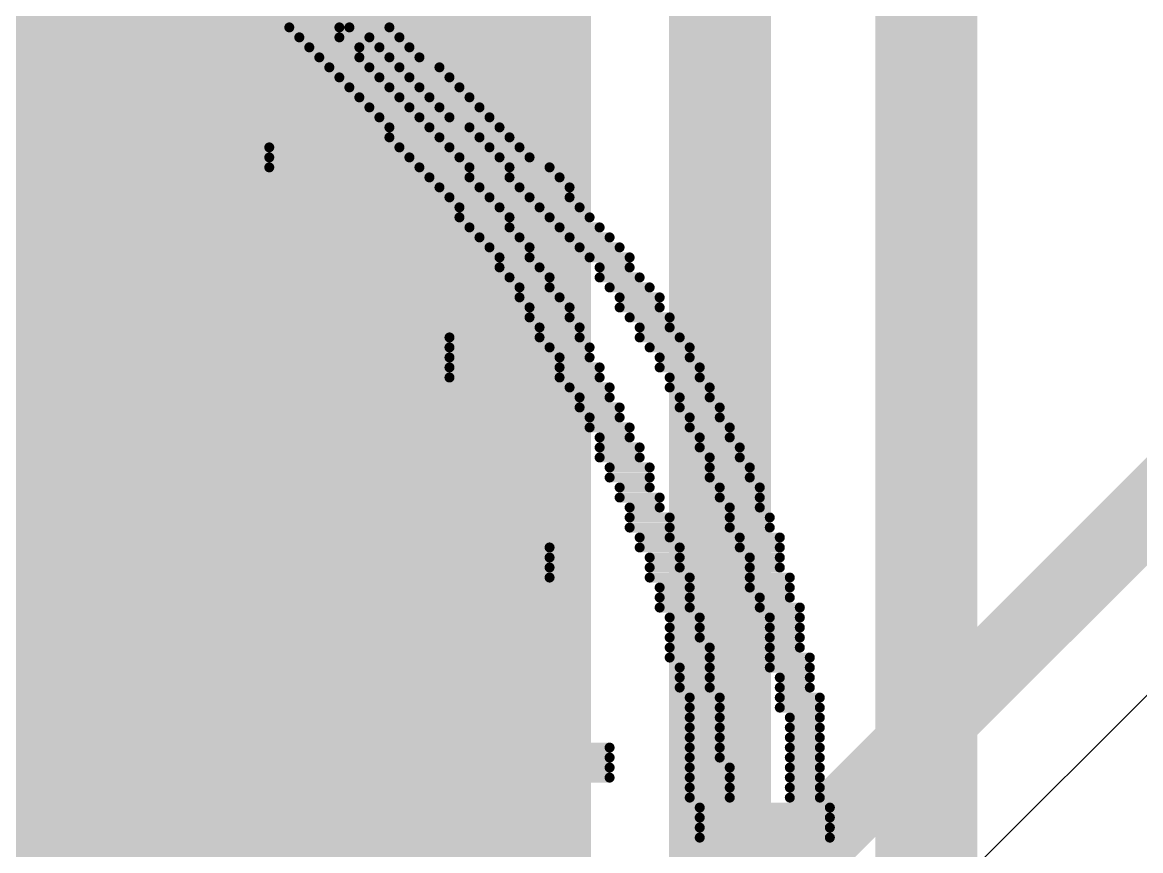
# Model space of a CAD drawing. Header units: inches. Extents: x -8 to 386, y -12 to 64.
# Drawn here: x 12.428 to 14.656, y -0.38 to 1.271 of the extents above; entities that cross this region are included whole.
import ezdxf

# ---------------------------------------------------------------- set-up
doc = ezdxf.new("R2010")
doc.units = ezdxf.units.IN
for name, color, linetype in [('Board_outline', 216, 'Continuous'), ('Bottom Layer', 5, 'Continuous'), ('Bottom Overlay', 54, 'Continuous'), ('Top Layer', 1, 'Continuous'), ('Top Paste', 8, 'Continuous'), ('Top Solder', 216, 'Continuous')]:
    doc.layers.add(name, color=color, linetype=linetype)

msp = doc.modelspace()

# ---------------------------------------------------------------- hatches: boundary and pattern name
at = {"layer": 'Top Layer'}
for points in [[(13.4874, 1.4478), (12.446, 1.4478), (12.446, -0.3556), (13.4874, -0.3556)], [(13.4594, -0.3666), (12.4594, -0.3666), (12.4594, 1.4334), (13.4594, 1.4334)], [(13.2842, -1.1684), (13.2842, 0.9906), (12.573, 0.9906), (12.573, -1.1684)]]:
    msp.add_hatch(color=1, dxfattribs=at).paths.add_polyline_path(points)
at = {"layer": 'Top Paste'}
msp.add_hatch(color=8, dxfattribs=at).paths.add_polyline_path([(13.4594, -0.3666), (12.4594, -0.3666), (12.4594, 1.4334), (13.4594, 1.4334)])
at = {"layer": 'Top Solder'}
msp.add_hatch(color=216, dxfattribs=at).paths.add_polyline_path([(13.561, -0.4682), (12.3578, -0.4682), (12.3578, 1.535), (13.561, 1.535)])

# ---------------------------------------------------------------- linework, layer by layer
at = {"layer": 'Board_outline'}
msp.add_lwpolyline([(37.5368, 13.3604, 0.254, 0.254, 1), (-7.4632, 13.3604, 0.254, 0.254, 1)], format="xyseb", close=True, dxfattribs=at)
at = {"layer": 'Bottom Layer'}
msp.add_line((14.0627, -0.676), (17.0741, 2.3354), dxfattribs=at)
msp.add_lwpolyline([(13.8645, -0.508, 0.1524, 0.1524, 0), (16.891, 2.5185, 0.1524, 0.1524, 0)], format="xyseb", dxfattribs=at)
at = {"layer": 'Bottom Overlay'}
for points in [[(12.9599, 1.2607, 0.0199, 0.0199, 0), (13.0596, 1.2607, 0.0199, 0.0199, 0)], [(13.0796, 1.2607, 0.0199, 0.0199, 0), (13.1593, 1.2607, 0.0199, 0.0199, 0)], [(12.9799, 1.2408, 0.0199, 0.0199, 0), (13.0596, 1.2408, 0.0199, 0.0199, 0)], [(13.1195, 1.2408, 0.0199, 0.0199, 0), (13.1793, 1.2408, 0.0199, 0.0199, 0)], [(12.9998, 1.2209, 0.0199, 0.0199, 0), (13.0995, 1.2209, 0.0199, 0.0199, 0)], [(13.1394, 1.2209, 0.0199, 0.0199, 0), (13.1992, 1.2209, 0.0199, 0.0199, 0)], [(13.0198, 1.2009, 0.0199, 0.0199, 0), (13.0995, 1.2009, 0.0199, 0.0199, 0)], [(13.1593, 1.2009, 0.0199, 0.0199, 0), (13.2192, 1.2009, 0.0199, 0.0199, 0)], [(13.0397, 1.181, 0.0199, 0.0199, 0), (13.1195, 1.181, 0.0199, 0.0199, 0)], [(13.1793, 1.181, 0.0199, 0.0199, 0), (13.259, 1.181, 0.0199, 0.0199, 0)], [(13.0596, 1.161, 0.0199, 0.0199, 0), (13.1394, 1.161, 0.0199, 0.0199, 0)], [(13.1992, 1.161, 0.0199, 0.0199, 0), (13.279, 1.161, 0.0199, 0.0199, 0)], [(13.0796, 1.1411, 0.0199, 0.0199, 0), (13.1593, 1.1411, 0.0199, 0.0199, 0)], [(13.2192, 1.1411, 0.0199, 0.0199, 0), (13.2989, 1.1411, 0.0199, 0.0199, 0)], [(13.0995, 1.1212, 0.0199, 0.0199, 0), (13.1793, 1.1212, 0.0199, 0.0199, 0)], [(13.2391, 1.1212, 0.0199, 0.0199, 0), (13.3189, 1.1212, 0.0199, 0.0199, 0)], [(13.1195, 1.1012, 0.0199, 0.0199, 0), (13.1992, 1.1012, 0.0199, 0.0199, 0)], [(13.259, 1.1012, 0.0199, 0.0199, 0), (13.3388, 1.1012, 0.0199, 0.0199, 0)], [(13.1394, 1.0813, 0.0199, 0.0199, 0), (13.2192, 1.0813, 0.0199, 0.0199, 0)], [(13.1593, 1.0613, 0.0199, 0.0199, 0), (13.2391, 1.0613, 0.0199, 0.0199, 0)], [(13.279, 1.0813, 0.0199, 0.0199, 0), (13.3587, 1.0813, 0.0199, 0.0199, 0)], [(13.3189, 1.0613, 0.0199, 0.0199, 0), (13.3787, 1.0613, 0.0199, 0.0199, 0)], [(13.1593, 1.0414, 0.0199, 0.0199, 0), (13.259, 1.0414, 0.0199, 0.0199, 0)], [(13.3388, 1.0414, 0.0199, 0.0199, 0), (13.3986, 1.0414, 0.0199, 0.0199, 0)], [(12.282, 1.0215, 0.0199, 0.0199, 0), (12.9201, 1.0215, 0.0199, 0.0199, 0)], [(13.1793, 1.0215, 0.0199, 0.0199, 0), (13.279, 1.0215, 0.0199, 0.0199, 0)], [(13.3587, 1.0215, 0.0199, 0.0199, 0), (13.4186, 1.0215, 0.0199, 0.0199, 0)], [(12.282, 1.0015, 0.0199, 0.0199, 0), (12.9201, 1.0015, 0.0199, 0.0199, 0)], [(13.1992, 1.0015, 0.0199, 0.0199, 0), (13.2989, 1.0015, 0.0199, 0.0199, 0)], [(13.3787, 1.0015, 0.0199, 0.0199, 0), (13.4385, 1.0015, 0.0199, 0.0199, 0)], [(12.282, 0.9816, 0.0199, 0.0199, 0), (12.9201, 0.9816, 0.0199, 0.0199, 0)], [(13.2192, 0.9816, 0.0199, 0.0199, 0), (13.3189, 0.9816, 0.0199, 0.0199, 0)], [(13.3986, 0.9816, 0.0199, 0.0199, 0), (13.4784, 0.9816, 0.0199, 0.0199, 0)], [(13.2391, 0.9616, 0.0199, 0.0199, 0), (13.3189, 0.9616, 0.0199, 0.0199, 0)], [(13.3986, 0.9616, 0.0199, 0.0199, 0), (13.4983, 0.9616, 0.0199, 0.0199, 0)], [(13.259, 0.9417, 0.0199, 0.0199, 0), (13.3388, 0.9417, 0.0199, 0.0199, 0)], [(13.4186, 0.9417, 0.0199, 0.0199, 0), (13.5183, 0.9417, 0.0199, 0.0199, 0)], [(13.279, 0.9218, 0.0199, 0.0199, 0), (13.3587, 0.9218, 0.0199, 0.0199, 0)], [(13.4385, 0.9218, 0.0199, 0.0199, 0), (13.5183, 0.9218, 0.0199, 0.0199, 0)], [(13.2989, 0.9018, 0.0199, 0.0199, 0), (13.3787, 0.9018, 0.0199, 0.0199, 0)], [(13.2989, 0.8819, 0.0199, 0.0199, 0), (13.3986, 0.8819, 0.0199, 0.0199, 0)], [(13.4584, 0.9018, 0.0199, 0.0199, 0), (13.5382, 0.9018, 0.0199, 0.0199, 0)], [(13.4784, 0.8819, 0.0199, 0.0199, 0), (13.5581, 0.8819, 0.0199, 0.0199, 0)], [(13.3189, 0.8619, 0.0199, 0.0199, 0), (13.3986, 0.8619, 0.0199, 0.0199, 0)], [(13.4983, 0.8619, 0.0199, 0.0199, 0), (13.5781, 0.8619, 0.0199, 0.0199, 0)], [(13.3388, 0.842, 0.0199, 0.0199, 0), (13.4186, 0.842, 0.0199, 0.0199, 0)], [(13.5183, 0.842, 0.0199, 0.0199, 0), (13.598, 0.842, 0.0199, 0.0199, 0)], [(13.3587, 0.8221, 0.0199, 0.0199, 0), (13.4385, 0.8221, 0.0199, 0.0199, 0)], [(13.5382, 0.8221, 0.0199, 0.0199, 0), (13.618, 0.8221, 0.0199, 0.0199, 0)], [(13.3787, 0.8021, 0.0199, 0.0199, 0), (13.4385, 0.8021, 0.0199, 0.0199, 0)], [(13.5581, 0.8021, 0.0199, 0.0199, 0), (13.6379, 0.8021, 0.0199, 0.0199, 0)], [(13.3787, 0.7822, 0.0199, 0.0199, 0), (13.4584, 0.7822, 0.0199, 0.0199, 0)], [(13.5781, 0.7822, 0.0199, 0.0199, 0), (13.6379, 0.7822, 0.0199, 0.0199, 0)], [(13.3986, 0.7622, 0.0199, 0.0199, 0), (13.4784, 0.7622, 0.0199, 0.0199, 0)], [(13.5781, 0.7622, 0.0199, 0.0199, 0), (13.6578, 0.7622, 0.0199, 0.0199, 0)], [(13.4186, 0.7423, 0.0199, 0.0199, 0), (13.4784, 0.7423, 0.0199, 0.0199, 0)], [(13.598, 0.7423, 0.0199, 0.0199, 0), (13.6778, 0.7423, 0.0199, 0.0199, 0)], [(13.4186, 0.7224, 0.0199, 0.0199, 0), (13.4983, 0.7224, 0.0199, 0.0199, 0)], [(13.618, 0.7224, 0.0199, 0.0199, 0), (13.6977, 0.7224, 0.0199, 0.0199, 0)], [(13.4385, 0.7024, 0.0199, 0.0199, 0), (13.5183, 0.7024, 0.0199, 0.0199, 0)], [(13.4385, 0.6825, 0.0199, 0.0199, 0), (13.5183, 0.6825, 0.0199, 0.0199, 0)], [(13.618, 0.7024, 0.0199, 0.0199, 0), (13.6977, 0.7024, 0.0199, 0.0199, 0)], [(13.6379, 0.6825, 0.0199, 0.0199, 0), (13.7177, 0.6825, 0.0199, 0.0199, 0)], [(13.4584, 0.6625, 0.0199, 0.0199, 0), (13.5382, 0.6625, 0.0199, 0.0199, 0)], [(13.6578, 0.6625, 0.0199, 0.0199, 0), (13.7177, 0.6625, 0.0199, 0.0199, 0)], [(12.0626, 0.6426, 0.0199, 0.0199, 0), (13.279, 0.6426, 0.0199, 0.0199, 0)], [(13.4584, 0.6426, 0.0199, 0.0199, 0), (13.5382, 0.6426, 0.0199, 0.0199, 0)], [(13.6578, 0.6426, 0.0199, 0.0199, 0), (13.7376, 0.6426, 0.0199, 0.0199, 0)], [(11.9829, 0.6227, 0.0199, 0.0199, 0), (13.279, 0.6227, 0.0199, 0.0199, 0)], [(13.4784, 0.6227, 0.0199, 0.0199, 0), (13.5581, 0.6227, 0.0199, 0.0199, 0)], [(13.6778, 0.6227, 0.0199, 0.0199, 0), (13.7575, 0.6227, 0.0199, 0.0199, 0)], [(11.9829, 0.6027, 0.0199, 0.0199, 0), (13.279, 0.6027, 0.0199, 0.0199, 0)], [(13.4983, 0.6027, 0.0199, 0.0199, 0), (13.5581, 0.6027, 0.0199, 0.0199, 0)], [(13.6977, 0.6027, 0.0199, 0.0199, 0), (13.7575, 0.6027, 0.0199, 0.0199, 0)], [(11.9829, 0.5828, 0.0199, 0.0199, 0), (13.279, 0.5828, 0.0199, 0.0199, 0)], [(13.4983, 0.5828, 0.0199, 0.0199, 0), (13.5781, 0.5828, 0.0199, 0.0199, 0)], [(13.6977, 0.5828, 0.0199, 0.0199, 0), (13.7775, 0.5828, 0.0199, 0.0199, 0)], [(11.9829, 0.5628, 0.0199, 0.0199, 0), (13.279, 0.5628, 0.0199, 0.0199, 0)], [(13.4983, 0.5628, 0.0199, 0.0199, 0), (13.5781, 0.5628, 0.0199, 0.0199, 0)], [(13.7177, 0.5628, 0.0199, 0.0199, 0), (13.7775, 0.5628, 0.0199, 0.0199, 0)], [(13.5183, 0.5429, 0.0199, 0.0199, 0), (13.598, 0.5429, 0.0199, 0.0199, 0)], [(13.7177, 0.5429, 0.0199, 0.0199, 0), (13.7974, 0.5429, 0.0199, 0.0199, 0)], [(13.5382, 0.523, 0.0199, 0.0199, 0), (13.598, 0.523, 0.0199, 0.0199, 0)], [(13.5382, 0.503, 0.0199, 0.0199, 0), (13.618, 0.503, 0.0199, 0.0199, 0)], [(13.7376, 0.523, 0.0199, 0.0199, 0), (13.7974, 0.523, 0.0199, 0.0199, 0)], [(13.7376, 0.503, 0.0199, 0.0199, 0), (13.8174, 0.503, 0.0199, 0.0199, 0)], [(13.5581, 0.4831, 0.0199, 0.0199, 0), (13.618, 0.4831, 0.0199, 0.0199, 0)], [(13.7575, 0.4831, 0.0199, 0.0199, 0), (13.8174, 0.4831, 0.0199, 0.0199, 0)], [(13.5581, 0.4631, 0.0199, 0.0199, 0), (13.6379, 0.4631, 0.0199, 0.0199, 0)], [(13.7575, 0.4631, 0.0199, 0.0199, 0), (13.8373, 0.4631, 0.0199, 0.0199, 0)], [(13.5781, 0.4432, 0.0199, 0.0199, 0), (13.6379, 0.4432, 0.0199, 0.0199, 0)], [(13.7775, 0.4432, 0.0199, 0.0199, 0), (13.8373, 0.4432, 0.0199, 0.0199, 0)], [(13.5781, 0.4233, 0.0199, 0.0199, 0), (13.6578, 0.4233, 0.0199, 0.0199, 0)], [(13.7775, 0.4233, 0.0199, 0.0199, 0), (13.8572, 0.4233, 0.0199, 0.0199, 0)], [(13.5781, 0.4033, 0.0199, 0.0199, 0), (13.6578, 0.4033, 0.0199, 0.0199, 0)], [(13.7974, 0.4033, 0.0199, 0.0199, 0), (13.8572, 0.4033, 0.0199, 0.0199, 0)], [(13.598, 0.3834, 0.0199, 0.0199, 0), (13.6778, 0.3834, 0.0199, 0.0199, 0)], [(13.7974, 0.3834, 0.0199, 0.0199, 0), (13.8772, 0.3834, 0.0199, 0.0199, 0)], [(13.598, 0.3634, 0.0199, 0.0199, 0), (13.6778, 0.3634, 0.0199, 0.0199, 0)], [(13.7974, 0.3634, 0.0199, 0.0199, 0), (13.8772, 0.3634, 0.0199, 0.0199, 0)], [(13.618, 0.3435, 0.0199, 0.0199, 0), (13.6778, 0.3435, 0.0199, 0.0199, 0)], [(13.8174, 0.3435, 0.0199, 0.0199, 0), (13.8971, 0.3435, 0.0199, 0.0199, 0)], [(13.618, 0.3235, 0.0199, 0.0199, 0), (13.6977, 0.3235, 0.0199, 0.0199, 0)], [(13.6379, 0.3036, 0.0199, 0.0199, 0), (13.6977, 0.3036, 0.0199, 0.0199, 0)], [(13.8174, 0.3235, 0.0199, 0.0199, 0), (13.8971, 0.3235, 0.0199, 0.0199, 0)], [(13.8373, 0.3036, 0.0199, 0.0199, 0), (13.8971, 0.3036, 0.0199, 0.0199, 0)], [(13.6379, 0.2837, 0.0199, 0.0199, 0), (13.7177, 0.2837, 0.0199, 0.0199, 0)], [(13.8373, 0.2837, 0.0199, 0.0199, 0), (13.9171, 0.2837, 0.0199, 0.0199, 0)], [(13.6379, 0.2637, 0.0199, 0.0199, 0), (13.7177, 0.2637, 0.0199, 0.0199, 0)], [(13.8373, 0.2637, 0.0199, 0.0199, 0), (13.9171, 0.2637, 0.0199, 0.0199, 0)], [(13.6578, 0.2438, 0.0199, 0.0199, 0), (13.7177, 0.2438, 0.0199, 0.0199, 0)], [(13.8572, 0.2438, 0.0199, 0.0199, 0), (13.937, 0.2438, 0.0199, 0.0199, 0)], [(11.7635, 0.2239, 0.0199, 0.0199, 0), (13.4784, 0.2239, 0.0199, 0.0199, 0)], [(13.6578, 0.2239, 0.0199, 0.0199, 0), (13.7376, 0.2239, 0.0199, 0.0199, 0)], [(13.8572, 0.2239, 0.0199, 0.0199, 0), (13.937, 0.2239, 0.0199, 0.0199, 0)], [(11.7835, 0.2039, 0.0199, 0.0199, 0), (13.4784, 0.2039, 0.0199, 0.0199, 0)], [(13.6778, 0.2039, 0.0199, 0.0199, 0), (13.7376, 0.2039, 0.0199, 0.0199, 0)], [(13.8772, 0.2039, 0.0199, 0.0199, 0), (13.937, 0.2039, 0.0199, 0.0199, 0)], [(11.7635, 0.184, 0.0199, 0.0199, 0), (13.4784, 0.184, 0.0199, 0.0199, 0)], [(13.6778, 0.184, 0.0199, 0.0199, 0), (13.7376, 0.184, 0.0199, 0.0199, 0)], [(13.8772, 0.184, 0.0199, 0.0199, 0), (13.937, 0.184, 0.0199, 0.0199, 0)], [(11.7635, 0.164, 0.0199, 0.0199, 0), (13.4784, 0.164, 0.0199, 0.0199, 0)], [(13.6778, 0.164, 0.0199, 0.0199, 0), (13.7575, 0.164, 0.0199, 0.0199, 0)], [(13.8772, 0.164, 0.0199, 0.0199, 0), (13.9569, 0.164, 0.0199, 0.0199, 0)], [(13.6977, 0.1441, 0.0199, 0.0199, 0), (13.7575, 0.1441, 0.0199, 0.0199, 0)], [(13.6977, 0.1241, 0.0199, 0.0199, 0), (13.7575, 0.1241, 0.0199, 0.0199, 0)], [(13.8772, 0.1441, 0.0199, 0.0199, 0), (13.9569, 0.1441, 0.0199, 0.0199, 0)], [(13.8971, 0.1241, 0.0199, 0.0199, 0), (13.9569, 0.1241, 0.0199, 0.0199, 0)], [(13.6977, 0.1042, 0.0199, 0.0199, 0), (13.7575, 0.1042, 0.0199, 0.0199, 0)], [(13.8971, 0.1042, 0.0199, 0.0199, 0), (13.9769, 0.1042, 0.0199, 0.0199, 0)], [(13.7177, 0.0843, 0.0199, 0.0199, 0), (13.7775, 0.0843, 0.0199, 0.0199, 0)], [(13.9171, 0.0843, 0.0199, 0.0199, 0), (13.9769, 0.0843, 0.0199, 0.0199, 0)], [(13.7177, 0.0643, 0.0199, 0.0199, 0), (13.7775, 0.0643, 0.0199, 0.0199, 0)], [(13.9171, 0.0643, 0.0199, 0.0199, 0), (13.9769, 0.0643, 0.0199, 0.0199, 0)], [(13.7177, 0.0444, 0.0199, 0.0199, 0), (13.7775, 0.0444, 0.0199, 0.0199, 0)], [(13.9171, 0.0444, 0.0199, 0.0199, 0), (13.9769, 0.0444, 0.0199, 0.0199, 0)], [(13.7177, 0.0244, 0.0199, 0.0199, 0), (13.7974, 0.0244, 0.0199, 0.0199, 0)], [(13.9171, 0.0244, 0.0199, 0.0199, 0), (13.9769, 0.0244, 0.0199, 0.0199, 0)], [(13.7177, 0.0045, 0.0199, 0.0199, 0), (13.7974, 0.0045, 0.0199, 0.0199, 0)], [(13.9171, 0.0045, 0.0199, 0.0199, 0), (13.9968, 0.0045, 0.0199, 0.0199, 0)], [(13.7376, -0.0154, 0.0199, 0.0199, 0), (13.7974, -0.0154, 0.0199, 0.0199, 0)], [(13.9171, -0.0154, 0.0199, 0.0199, 0), (13.9968, -0.0154, 0.0199, 0.0199, 0)], [(13.7376, -0.0354, 0.0199, 0.0199, 0), (13.7974, -0.0354, 0.0199, 0.0199, 0)], [(13.937, -0.0354, 0.0199, 0.0199, 0), (13.9968, -0.0354, 0.0199, 0.0199, 0)], [(13.7376, -0.0553, 0.0199, 0.0199, 0), (13.7974, -0.0553, 0.0199, 0.0199, 0)], [(13.7575, -0.0753, 0.0199, 0.0199, 0), (13.8174, -0.0753, 0.0199, 0.0199, 0)], [(13.937, -0.0553, 0.0199, 0.0199, 0), (13.9968, -0.0553, 0.0199, 0.0199, 0)], [(13.937, -0.0753, 0.0199, 0.0199, 0), (14.0168, -0.0753, 0.0199, 0.0199, 0)], [(13.7575, -0.0952, 0.0199, 0.0199, 0), (13.8174, -0.0952, 0.0199, 0.0199, 0)], [(13.937, -0.0952, 0.0199, 0.0199, 0), (14.0168, -0.0952, 0.0199, 0.0199, 0)], [(13.7575, -0.1151, 0.0199, 0.0199, 0), (13.8174, -0.1151, 0.0199, 0.0199, 0)], [(13.9569, -0.1151, 0.0199, 0.0199, 0), (14.0168, -0.1151, 0.0199, 0.0199, 0)], [(13.7575, -0.1351, 0.0199, 0.0199, 0), (13.8174, -0.1351, 0.0199, 0.0199, 0)], [(13.9569, -0.1351, 0.0199, 0.0199, 0), (14.0168, -0.1351, 0.0199, 0.0199, 0)], [(13.7575, -0.155, 0.0199, 0.0199, 0), (13.8174, -0.155, 0.0199, 0.0199, 0)], [(13.9569, -0.155, 0.0199, 0.0199, 0), (14.0168, -0.155, 0.0199, 0.0199, 0)], [(11.7236, -0.175, 0.0199, 0.0199, 0), (13.598, -0.175, 0.0199, 0.0199, 0)], [(13.7575, -0.175, 0.0199, 0.0199, 0), (13.8174, -0.175, 0.0199, 0.0199, 0)], [(13.9569, -0.175, 0.0199, 0.0199, 0), (14.0168, -0.175, 0.0199, 0.0199, 0)], [(11.5442, -0.1949, 0.0199, 0.0199, 0), (13.598, -0.1949, 0.0199, 0.0199, 0)], [(13.7575, -0.1949, 0.0199, 0.0199, 0), (13.8174, -0.1949, 0.0199, 0.0199, 0)], [(13.9569, -0.1949, 0.0199, 0.0199, 0), (14.0168, -0.1949, 0.0199, 0.0199, 0)], [(11.5641, -0.2148, 0.0199, 0.0199, 0), (13.598, -0.2148, 0.0199, 0.0199, 0)], [(13.7575, -0.2148, 0.0199, 0.0199, 0), (13.8373, -0.2148, 0.0199, 0.0199, 0)], [(13.9569, -0.2148, 0.0199, 0.0199, 0), (14.0168, -0.2148, 0.0199, 0.0199, 0)], [(11.5442, -0.2348, 0.0199, 0.0199, 0), (13.598, -0.2348, 0.0199, 0.0199, 0)], [(13.7575, -0.2348, 0.0199, 0.0199, 0), (13.8373, -0.2348, 0.0199, 0.0199, 0)], [(13.7575, -0.2547, 0.0199, 0.0199, 0), (13.8373, -0.2547, 0.0199, 0.0199, 0)], [(13.9569, -0.2348, 0.0199, 0.0199, 0), (14.0168, -0.2348, 0.0199, 0.0199, 0)], [(13.9569, -0.2547, 0.0199, 0.0199, 0), (14.0168, -0.2547, 0.0199, 0.0199, 0)], [(13.7575, -0.2747, 0.0199, 0.0199, 0), (13.8373, -0.2747, 0.0199, 0.0199, 0)], [(13.9569, -0.2747, 0.0199, 0.0199, 0), (14.0168, -0.2747, 0.0199, 0.0199, 0)], [(13.7775, -0.2946, 0.0199, 0.0199, 0), (14.0367, -0.2946, 0.0199, 0.0199, 0)], [(13.7775, -0.3145, 0.0199, 0.0199, 0), (14.0367, -0.3145, 0.0199, 0.0199, 0)], [(13.7775, -0.3345, 0.0199, 0.0199, 0), (14.0367, -0.3345, 0.0199, 0.0199, 0)], [(13.7775, -0.3544, 0.0199, 0.0199, 0), (14.0367, -0.3544, 0.0199, 0.0199, 0)]]:
    msp.add_lwpolyline(points, format="xyseb", dxfattribs=at)
for points in [[(12.955, 1.2607, 0.00997, 0.00997, 1), (12.9649, 1.2607, 0.00997, 0.00997, 1)], [(13.0547, 1.2607, 0.00997, 0.00997, 1), (13.0646, 1.2607, 0.00997, 0.00997, 1)], [(13.0746, 1.2607, 0.00997, 0.00997, 1), (13.0846, 1.2607, 0.00997, 0.00997, 1)], [(13.1544, 1.2607, 0.00997, 0.00997, 1), (13.1643, 1.2607, 0.00997, 0.00997, 1)], [(12.9749, 1.2408, 0.00997, 0.00997, 1), (12.9849, 1.2408, 0.00997, 0.00997, 1)], [(13.0547, 1.2408, 0.00997, 0.00997, 1), (13.0646, 1.2408, 0.00997, 0.00997, 1)], [(13.1145, 1.2408, 0.00997, 0.00997, 1), (13.1244, 1.2408, 0.00997, 0.00997, 1)], [(13.1743, 1.2408, 0.00997, 0.00997, 1), (13.1843, 1.2408, 0.00997, 0.00997, 1)], [(12.9948, 1.2209, 0.00997, 0.00997, 1), (13.0048, 1.2209, 0.00997, 0.00997, 1)], [(13.0945, 1.2209, 0.00997, 0.00997, 1), (13.1045, 1.2209, 0.00997, 0.00997, 1)], [(13.1344, 1.2209, 0.00997, 0.00997, 1), (13.1444, 1.2209, 0.00997, 0.00997, 1)], [(13.1942, 1.2209, 0.00997, 0.00997, 1), (13.2042, 1.2209, 0.00997, 0.00997, 1)], [(13.0148, 1.2009, 0.00997, 0.00997, 1), (13.0247, 1.2009, 0.00997, 0.00997, 1)], [(13.0945, 1.2009, 0.00997, 0.00997, 1), (13.1045, 1.2009, 0.00997, 0.00997, 1)], [(13.1544, 1.2009, 0.00997, 0.00997, 1), (13.1643, 1.2009, 0.00997, 0.00997, 1)], [(13.2142, 1.2009, 0.00997, 0.00997, 1), (13.2241, 1.2009, 0.00997, 0.00997, 1)], [(13.0347, 1.181, 0.00997, 0.00997, 1), (13.0447, 1.181, 0.00997, 0.00997, 1)], [(13.1145, 1.181, 0.00997, 0.00997, 1), (13.1244, 1.181, 0.00997, 0.00997, 1)], [(13.1743, 1.181, 0.00997, 0.00997, 1), (13.1843, 1.181, 0.00997, 0.00997, 1)], [(13.2541, 1.181, 0.00997, 0.00997, 1), (13.264, 1.181, 0.00997, 0.00997, 1)], [(13.0547, 1.161, 0.00997, 0.00997, 1), (13.0646, 1.161, 0.00997, 0.00997, 1)], [(13.1344, 1.161, 0.00997, 0.00997, 1), (13.1444, 1.161, 0.00997, 0.00997, 1)], [(13.1942, 1.161, 0.00997, 0.00997, 1), (13.2042, 1.161, 0.00997, 0.00997, 1)], [(13.274, 1.161, 0.00997, 0.00997, 1), (13.284, 1.161, 0.00997, 0.00997, 1)], [(13.0746, 1.1411, 0.00997, 0.00997, 1), (13.0846, 1.1411, 0.00997, 0.00997, 1)], [(13.1544, 1.1411, 0.00997, 0.00997, 1), (13.1643, 1.1411, 0.00997, 0.00997, 1)], [(13.2142, 1.1411, 0.00997, 0.00997, 1), (13.2241, 1.1411, 0.00997, 0.00997, 1)], [(13.2939, 1.1411, 0.00997, 0.00997, 1), (13.3039, 1.1411, 0.00997, 0.00997, 1)], [(13.0945, 1.1212, 0.00997, 0.00997, 1), (13.1045, 1.1212, 0.00997, 0.00997, 1)], [(13.1743, 1.1212, 0.00997, 0.00997, 1), (13.1843, 1.1212, 0.00997, 0.00997, 1)], [(13.2341, 1.1212, 0.00997, 0.00997, 1), (13.2441, 1.1212, 0.00997, 0.00997, 1)], [(13.3139, 1.1212, 0.00997, 0.00997, 1), (13.3238, 1.1212, 0.00997, 0.00997, 1)], [(13.1145, 1.1012, 0.00997, 0.00997, 1), (13.1244, 1.1012, 0.00997, 0.00997, 1)], [(13.1942, 1.1012, 0.00997, 0.00997, 1), (13.2042, 1.1012, 0.00997, 0.00997, 1)], [(13.2541, 1.1012, 0.00997, 0.00997, 1), (13.264, 1.1012, 0.00997, 0.00997, 1)], [(13.3338, 1.1012, 0.00997, 0.00997, 1), (13.3438, 1.1012, 0.00997, 0.00997, 1)], [(13.1344, 1.0813, 0.00997, 0.00997, 1), (13.1444, 1.0813, 0.00997, 0.00997, 1)], [(13.1544, 1.0613, 0.00997, 0.00997, 1), (13.1643, 1.0613, 0.00997, 0.00997, 1)], [(13.2142, 1.0813, 0.00997, 0.00997, 1), (13.2241, 1.0813, 0.00997, 0.00997, 1)], [(13.2341, 1.0613, 0.00997, 0.00997, 1), (13.2441, 1.0613, 0.00997, 0.00997, 1)], [(13.274, 1.0813, 0.00997, 0.00997, 1), (13.284, 1.0813, 0.00997, 0.00997, 1)], [(13.3139, 1.0613, 0.00997, 0.00997, 1), (13.3238, 1.0613, 0.00997, 0.00997, 1)], [(13.3538, 1.0813, 0.00997, 0.00997, 1), (13.3637, 1.0813, 0.00997, 0.00997, 1)], [(13.3737, 1.0613, 0.00997, 0.00997, 1), (13.3837, 1.0613, 0.00997, 0.00997, 1)], [(13.1544, 1.0414, 0.00997, 0.00997, 1), (13.1643, 1.0414, 0.00997, 0.00997, 1)], [(13.2541, 1.0414, 0.00997, 0.00997, 1), (13.264, 1.0414, 0.00997, 0.00997, 1)], [(13.3338, 1.0414, 0.00997, 0.00997, 1), (13.3438, 1.0414, 0.00997, 0.00997, 1)], [(13.3936, 1.0414, 0.00997, 0.00997, 1), (13.4036, 1.0414, 0.00997, 0.00997, 1)], [(12.9151, 1.0215, 0.00997, 0.00997, 1), (12.925, 1.0215, 0.00997, 0.00997, 1)], [(13.1743, 1.0215, 0.00997, 0.00997, 1), (13.1843, 1.0215, 0.00997, 0.00997, 1)], [(13.274, 1.0215, 0.00997, 0.00997, 1), (13.284, 1.0215, 0.00997, 0.00997, 1)], [(13.3538, 1.0215, 0.00997, 0.00997, 1), (13.3637, 1.0215, 0.00997, 0.00997, 1)], [(13.4136, 1.0215, 0.00997, 0.00997, 1), (13.4235, 1.0215, 0.00997, 0.00997, 1)], [(12.9151, 1.0015, 0.00997, 0.00997, 1), (12.925, 1.0015, 0.00997, 0.00997, 1)], [(13.1942, 1.0015, 0.00997, 0.00997, 1), (13.2042, 1.0015, 0.00997, 0.00997, 1)], [(13.2939, 1.0015, 0.00997, 0.00997, 1), (13.3039, 1.0015, 0.00997, 0.00997, 1)], [(13.3737, 1.0015, 0.00997, 0.00997, 1), (13.3837, 1.0015, 0.00997, 0.00997, 1)], [(13.4335, 1.0015, 0.00997, 0.00997, 1), (13.4435, 1.0015, 0.00997, 0.00997, 1)], [(12.9151, 0.9816, 0.00997, 0.00997, 1), (12.925, 0.9816, 0.00997, 0.00997, 1)], [(13.2142, 0.9816, 0.00997, 0.00997, 1), (13.2241, 0.9816, 0.00997, 0.00997, 1)], [(13.3139, 0.9816, 0.00997, 0.00997, 1), (13.3238, 0.9816, 0.00997, 0.00997, 1)], [(13.3936, 0.9816, 0.00997, 0.00997, 1), (13.4036, 0.9816, 0.00997, 0.00997, 1)], [(13.4734, 0.9816, 0.00997, 0.00997, 1), (13.4834, 0.9816, 0.00997, 0.00997, 1)], [(13.2341, 0.9616, 0.00997, 0.00997, 1), (13.2441, 0.9616, 0.00997, 0.00997, 1)], [(13.3139, 0.9616, 0.00997, 0.00997, 1), (13.3238, 0.9616, 0.00997, 0.00997, 1)], [(13.3936, 0.9616, 0.00997, 0.00997, 1), (13.4036, 0.9616, 0.00997, 0.00997, 1)], [(13.4933, 0.9616, 0.00997, 0.00997, 1), (13.5033, 0.9616, 0.00997, 0.00997, 1)], [(13.2541, 0.9417, 0.00997, 0.00997, 1), (13.264, 0.9417, 0.00997, 0.00997, 1)], [(13.3338, 0.9417, 0.00997, 0.00997, 1), (13.3438, 0.9417, 0.00997, 0.00997, 1)], [(13.4136, 0.9417, 0.00997, 0.00997, 1), (13.4235, 0.9417, 0.00997, 0.00997, 1)], [(13.5133, 0.9417, 0.00997, 0.00997, 1), (13.5232, 0.9417, 0.00997, 0.00997, 1)], [(13.274, 0.9218, 0.00997, 0.00997, 1), (13.284, 0.9218, 0.00997, 0.00997, 1)], [(13.3538, 0.9218, 0.00997, 0.00997, 1), (13.3637, 0.9218, 0.00997, 0.00997, 1)], [(13.4335, 0.9218, 0.00997, 0.00997, 1), (13.4435, 0.9218, 0.00997, 0.00997, 1)], [(13.5133, 0.9218, 0.00997, 0.00997, 1), (13.5232, 0.9218, 0.00997, 0.00997, 1)], [(13.2939, 0.9018, 0.00997, 0.00997, 1), (13.3039, 0.9018, 0.00997, 0.00997, 1)], [(13.2939, 0.8819, 0.00997, 0.00997, 1), (13.3039, 0.8819, 0.00997, 0.00997, 1)], [(13.3737, 0.9018, 0.00997, 0.00997, 1), (13.3837, 0.9018, 0.00997, 0.00997, 1)], [(13.3936, 0.8819, 0.00997, 0.00997, 1), (13.4036, 0.8819, 0.00997, 0.00997, 1)], [(13.4535, 0.9018, 0.00997, 0.00997, 1), (13.4634, 0.9018, 0.00997, 0.00997, 1)], [(13.4734, 0.8819, 0.00997, 0.00997, 1), (13.4834, 0.8819, 0.00997, 0.00997, 1)], [(13.5332, 0.9018, 0.00997, 0.00997, 1), (13.5432, 0.9018, 0.00997, 0.00997, 1)], [(13.5532, 0.8819, 0.00997, 0.00997, 1), (13.5631, 0.8819, 0.00997, 0.00997, 1)], [(13.3139, 0.8619, 0.00997, 0.00997, 1), (13.3238, 0.8619, 0.00997, 0.00997, 1)], [(13.3936, 0.8619, 0.00997, 0.00997, 1), (13.4036, 0.8619, 0.00997, 0.00997, 1)], [(13.4933, 0.8619, 0.00997, 0.00997, 1), (13.5033, 0.8619, 0.00997, 0.00997, 1)], [(13.5731, 0.8619, 0.00997, 0.00997, 1), (13.5831, 0.8619, 0.00997, 0.00997, 1)], [(13.3338, 0.842, 0.00997, 0.00997, 1), (13.3438, 0.842, 0.00997, 0.00997, 1)], [(13.4136, 0.842, 0.00997, 0.00997, 1), (13.4235, 0.842, 0.00997, 0.00997, 1)], [(13.5133, 0.842, 0.00997, 0.00997, 1), (13.5232, 0.842, 0.00997, 0.00997, 1)], [(13.593, 0.842, 0.00997, 0.00997, 1), (13.603, 0.842, 0.00997, 0.00997, 1)], [(13.3538, 0.8221, 0.00997, 0.00997, 1), (13.3637, 0.8221, 0.00997, 0.00997, 1)], [(13.4335, 0.8221, 0.00997, 0.00997, 1), (13.4435, 0.8221, 0.00997, 0.00997, 1)], [(13.5332, 0.8221, 0.00997, 0.00997, 1), (13.5432, 0.8221, 0.00997, 0.00997, 1)], [(13.613, 0.8221, 0.00997, 0.00997, 1), (13.6229, 0.8221, 0.00997, 0.00997, 1)], [(13.3737, 0.8021, 0.00997, 0.00997, 1), (13.3837, 0.8021, 0.00997, 0.00997, 1)], [(13.4335, 0.8021, 0.00997, 0.00997, 1), (13.4435, 0.8021, 0.00997, 0.00997, 1)], [(13.5532, 0.8021, 0.00997, 0.00997, 1), (13.5631, 0.8021, 0.00997, 0.00997, 1)], [(13.6329, 0.8021, 0.00997, 0.00997, 1), (13.6429, 0.8021, 0.00997, 0.00997, 1)], [(13.3737, 0.7822, 0.00997, 0.00997, 1), (13.3837, 0.7822, 0.00997, 0.00997, 1)], [(13.4535, 0.7822, 0.00997, 0.00997, 1), (13.4634, 0.7822, 0.00997, 0.00997, 1)], [(13.5731, 0.7822, 0.00997, 0.00997, 1), (13.5831, 0.7822, 0.00997, 0.00997, 1)], [(13.6329, 0.7822, 0.00997, 0.00997, 1), (13.6429, 0.7822, 0.00997, 0.00997, 1)], [(13.3936, 0.7622, 0.00997, 0.00997, 1), (13.4036, 0.7622, 0.00997, 0.00997, 1)], [(13.4734, 0.7622, 0.00997, 0.00997, 1), (13.4834, 0.7622, 0.00997, 0.00997, 1)], [(13.5731, 0.7622, 0.00997, 0.00997, 1), (13.5831, 0.7622, 0.00997, 0.00997, 1)], [(13.6529, 0.7622, 0.00997, 0.00997, 1), (13.6628, 0.7622, 0.00997, 0.00997, 1)], [(13.4136, 0.7423, 0.00997, 0.00997, 1), (13.4235, 0.7423, 0.00997, 0.00997, 1)], [(13.4734, 0.7423, 0.00997, 0.00997, 1), (13.4834, 0.7423, 0.00997, 0.00997, 1)], [(13.593, 0.7423, 0.00997, 0.00997, 1), (13.603, 0.7423, 0.00997, 0.00997, 1)], [(13.6728, 0.7423, 0.00997, 0.00997, 1), (13.6828, 0.7423, 0.00997, 0.00997, 1)], [(13.4136, 0.7224, 0.00997, 0.00997, 1), (13.4235, 0.7224, 0.00997, 0.00997, 1)], [(13.4933, 0.7224, 0.00997, 0.00997, 1), (13.5033, 0.7224, 0.00997, 0.00997, 1)], [(13.613, 0.7224, 0.00997, 0.00997, 1), (13.6229, 0.7224, 0.00997, 0.00997, 1)], [(13.6927, 0.7224, 0.00997, 0.00997, 1), (13.7027, 0.7224, 0.00997, 0.00997, 1)], [(13.4335, 0.7024, 0.00997, 0.00997, 1), (13.4435, 0.7024, 0.00997, 0.00997, 1)], [(13.4335, 0.6825, 0.00997, 0.00997, 1), (13.4435, 0.6825, 0.00997, 0.00997, 1)], [(13.5133, 0.7024, 0.00997, 0.00997, 1), (13.5232, 0.7024, 0.00997, 0.00997, 1)], [(13.5133, 0.6825, 0.00997, 0.00997, 1), (13.5232, 0.6825, 0.00997, 0.00997, 1)], [(13.613, 0.7024, 0.00997, 0.00997, 1), (13.6229, 0.7024, 0.00997, 0.00997, 1)], [(13.6329, 0.6825, 0.00997, 0.00997, 1), (13.6429, 0.6825, 0.00997, 0.00997, 1)], [(13.6927, 0.7024, 0.00997, 0.00997, 1), (13.7027, 0.7024, 0.00997, 0.00997, 1)], [(13.7127, 0.6825, 0.00997, 0.00997, 1), (13.7226, 0.6825, 0.00997, 0.00997, 1)], [(13.4535, 0.6625, 0.00997, 0.00997, 1), (13.4634, 0.6625, 0.00997, 0.00997, 1)], [(13.5332, 0.6625, 0.00997, 0.00997, 1), (13.5432, 0.6625, 0.00997, 0.00997, 1)], [(13.6529, 0.6625, 0.00997, 0.00997, 1), (13.6628, 0.6625, 0.00997, 0.00997, 1)], [(13.7127, 0.6625, 0.00997, 0.00997, 1), (13.7226, 0.6625, 0.00997, 0.00997, 1)], [(13.274, 0.6426, 0.00997, 0.00997, 1), (13.284, 0.6426, 0.00997, 0.00997, 1)], [(13.4535, 0.6426, 0.00997, 0.00997, 1), (13.4634, 0.6426, 0.00997, 0.00997, 1)], [(13.5332, 0.6426, 0.00997, 0.00997, 1), (13.5432, 0.6426, 0.00997, 0.00997, 1)], [(13.6529, 0.6426, 0.00997, 0.00997, 1), (13.6628, 0.6426, 0.00997, 0.00997, 1)], [(13.7326, 0.6426, 0.00997, 0.00997, 1), (13.7426, 0.6426, 0.00997, 0.00997, 1)], [(13.274, 0.6227, 0.00997, 0.00997, 1), (13.284, 0.6227, 0.00997, 0.00997, 1)], [(13.4734, 0.6227, 0.00997, 0.00997, 1), (13.4834, 0.6227, 0.00997, 0.00997, 1)], [(13.5532, 0.6227, 0.00997, 0.00997, 1), (13.5631, 0.6227, 0.00997, 0.00997, 1)], [(13.6728, 0.6227, 0.00997, 0.00997, 1), (13.6828, 0.6227, 0.00997, 0.00997, 1)], [(13.7526, 0.6227, 0.00997, 0.00997, 1), (13.7625, 0.6227, 0.00997, 0.00997, 1)], [(13.274, 0.6027, 0.00997, 0.00997, 1), (13.284, 0.6027, 0.00997, 0.00997, 1)], [(13.4933, 0.6027, 0.00997, 0.00997, 1), (13.5033, 0.6027, 0.00997, 0.00997, 1)], [(13.5532, 0.6027, 0.00997, 0.00997, 1), (13.5631, 0.6027, 0.00997, 0.00997, 1)], [(13.6927, 0.6027, 0.00997, 0.00997, 1), (13.7027, 0.6027, 0.00997, 0.00997, 1)], [(13.7526, 0.6027, 0.00997, 0.00997, 1), (13.7625, 0.6027, 0.00997, 0.00997, 1)], [(13.274, 0.5828, 0.00997, 0.00997, 1), (13.284, 0.5828, 0.00997, 0.00997, 1)], [(13.4933, 0.5828, 0.00997, 0.00997, 1), (13.5033, 0.5828, 0.00997, 0.00997, 1)], [(13.5731, 0.5828, 0.00997, 0.00997, 1), (13.5831, 0.5828, 0.00997, 0.00997, 1)], [(13.6927, 0.5828, 0.00997, 0.00997, 1), (13.7027, 0.5828, 0.00997, 0.00997, 1)], [(13.7725, 0.5828, 0.00997, 0.00997, 1), (13.7825, 0.5828, 0.00997, 0.00997, 1)], [(13.274, 0.5628, 0.00997, 0.00997, 1), (13.284, 0.5628, 0.00997, 0.00997, 1)], [(13.4933, 0.5628, 0.00997, 0.00997, 1), (13.5033, 0.5628, 0.00997, 0.00997, 1)], [(13.5731, 0.5628, 0.00997, 0.00997, 1), (13.5831, 0.5628, 0.00997, 0.00997, 1)], [(13.7127, 0.5628, 0.00997, 0.00997, 1), (13.7226, 0.5628, 0.00997, 0.00997, 1)], [(13.7725, 0.5628, 0.00997, 0.00997, 1), (13.7825, 0.5628, 0.00997, 0.00997, 1)], [(13.5133, 0.5429, 0.00997, 0.00997, 1), (13.5232, 0.5429, 0.00997, 0.00997, 1)], [(13.593, 0.5429, 0.00997, 0.00997, 1), (13.603, 0.5429, 0.00997, 0.00997, 1)], [(13.7127, 0.5429, 0.00997, 0.00997, 1), (13.7226, 0.5429, 0.00997, 0.00997, 1)], [(13.7924, 0.5429, 0.00997, 0.00997, 1), (13.8024, 0.5429, 0.00997, 0.00997, 1)], [(13.5332, 0.523, 0.00997, 0.00997, 1), (13.5432, 0.523, 0.00997, 0.00997, 1)], [(13.5332, 0.503, 0.00997, 0.00997, 1), (13.5432, 0.503, 0.00997, 0.00997, 1)], [(13.593, 0.523, 0.00997, 0.00997, 1), (13.603, 0.523, 0.00997, 0.00997, 1)], [(13.613, 0.503, 0.00997, 0.00997, 1), (13.6229, 0.503, 0.00997, 0.00997, 1)], [(13.7326, 0.523, 0.00997, 0.00997, 1), (13.7426, 0.523, 0.00997, 0.00997, 1)], [(13.7326, 0.503, 0.00997, 0.00997, 1), (13.7426, 0.503, 0.00997, 0.00997, 1)], [(13.7924, 0.523, 0.00997, 0.00997, 1), (13.8024, 0.523, 0.00997, 0.00997, 1)], [(13.8124, 0.503, 0.00997, 0.00997, 1), (13.8223, 0.503, 0.00997, 0.00997, 1)], [(13.5532, 0.4831, 0.00997, 0.00997, 1), (13.5631, 0.4831, 0.00997, 0.00997, 1)], [(13.613, 0.4831, 0.00997, 0.00997, 1), (13.6229, 0.4831, 0.00997, 0.00997, 1)], [(13.7526, 0.4831, 0.00997, 0.00997, 1), (13.7625, 0.4831, 0.00997, 0.00997, 1)], [(13.8124, 0.4831, 0.00997, 0.00997, 1), (13.8223, 0.4831, 0.00997, 0.00997, 1)], [(13.5532, 0.4631, 0.00997, 0.00997, 1), (13.5631, 0.4631, 0.00997, 0.00997, 1)], [(13.6329, 0.4631, 0.00997, 0.00997, 1), (13.6429, 0.4631, 0.00997, 0.00997, 1)], [(13.7526, 0.4631, 0.00997, 0.00997, 1), (13.7625, 0.4631, 0.00997, 0.00997, 1)], [(13.8323, 0.4631, 0.00997, 0.00997, 1), (13.8423, 0.4631, 0.00997, 0.00997, 1)], [(13.5731, 0.4432, 0.00997, 0.00997, 1), (13.5831, 0.4432, 0.00997, 0.00997, 1)], [(13.6329, 0.4432, 0.00997, 0.00997, 1), (13.6429, 0.4432, 0.00997, 0.00997, 1)], [(13.7725, 0.4432, 0.00997, 0.00997, 1), (13.7825, 0.4432, 0.00997, 0.00997, 1)], [(13.8323, 0.4432, 0.00997, 0.00997, 1), (13.8423, 0.4432, 0.00997, 0.00997, 1)], [(13.5731, 0.4233, 0.00997, 0.00997, 1), (13.5831, 0.4233, 0.00997, 0.00997, 1)], [(13.6529, 0.4233, 0.00997, 0.00997, 1), (13.6628, 0.4233, 0.00997, 0.00997, 1)], [(13.7725, 0.4233, 0.00997, 0.00997, 1), (13.7825, 0.4233, 0.00997, 0.00997, 1)], [(13.8523, 0.4233, 0.00997, 0.00997, 1), (13.8622, 0.4233, 0.00997, 0.00997, 1)], [(13.5731, 0.4033, 0.00997, 0.00997, 1), (13.5831, 0.4033, 0.00997, 0.00997, 1)], [(13.6529, 0.4033, 0.00997, 0.00997, 1), (13.6628, 0.4033, 0.00997, 0.00997, 1)], [(13.7924, 0.4033, 0.00997, 0.00997, 1), (13.8024, 0.4033, 0.00997, 0.00997, 1)], [(13.8523, 0.4033, 0.00997, 0.00997, 1), (13.8622, 0.4033, 0.00997, 0.00997, 1)], [(13.593, 0.3834, 0.00997, 0.00997, 1), (13.603, 0.3834, 0.00997, 0.00997, 1)], [(13.6728, 0.3834, 0.00997, 0.00997, 1), (13.6828, 0.3834, 0.00997, 0.00997, 1)], [(13.7924, 0.3834, 0.00997, 0.00997, 1), (13.8024, 0.3834, 0.00997, 0.00997, 1)], [(13.8722, 0.3834, 0.00997, 0.00997, 1), (13.8822, 0.3834, 0.00997, 0.00997, 1)], [(13.593, 0.3634, 0.00997, 0.00997, 1), (13.603, 0.3634, 0.00997, 0.00997, 1)], [(13.6728, 0.3634, 0.00997, 0.00997, 1), (13.6828, 0.3634, 0.00997, 0.00997, 1)], [(13.7924, 0.3634, 0.00997, 0.00997, 1), (13.8024, 0.3634, 0.00997, 0.00997, 1)], [(13.8722, 0.3634, 0.00997, 0.00997, 1), (13.8822, 0.3634, 0.00997, 0.00997, 1)], [(13.613, 0.3435, 0.00997, 0.00997, 1), (13.6229, 0.3435, 0.00997, 0.00997, 1)], [(13.6728, 0.3435, 0.00997, 0.00997, 1), (13.6828, 0.3435, 0.00997, 0.00997, 1)], [(13.8124, 0.3435, 0.00997, 0.00997, 1), (13.8223, 0.3435, 0.00997, 0.00997, 1)], [(13.8921, 0.3435, 0.00997, 0.00997, 1), (13.9021, 0.3435, 0.00997, 0.00997, 1)], [(13.613, 0.3235, 0.00997, 0.00997, 1), (13.6229, 0.3235, 0.00997, 0.00997, 1)], [(13.6329, 0.3036, 0.00997, 0.00997, 1), (13.6429, 0.3036, 0.00997, 0.00997, 1)], [(13.6927, 0.3235, 0.00997, 0.00997, 1), (13.7027, 0.3235, 0.00997, 0.00997, 1)], [(13.6927, 0.3036, 0.00997, 0.00997, 1), (13.7027, 0.3036, 0.00997, 0.00997, 1)], [(13.8124, 0.3235, 0.00997, 0.00997, 1), (13.8223, 0.3235, 0.00997, 0.00997, 1)], [(13.8323, 0.3036, 0.00997, 0.00997, 1), (13.8423, 0.3036, 0.00997, 0.00997, 1)], [(13.8921, 0.3235, 0.00997, 0.00997, 1), (13.9021, 0.3235, 0.00997, 0.00997, 1)], [(13.8921, 0.3036, 0.00997, 0.00997, 1), (13.9021, 0.3036, 0.00997, 0.00997, 1)], [(13.6329, 0.2837, 0.00997, 0.00997, 1), (13.6429, 0.2837, 0.00997, 0.00997, 1)], [(13.7127, 0.2837, 0.00997, 0.00997, 1), (13.7226, 0.2837, 0.00997, 0.00997, 1)], [(13.8323, 0.2837, 0.00997, 0.00997, 1), (13.8423, 0.2837, 0.00997, 0.00997, 1)], [(13.9121, 0.2837, 0.00997, 0.00997, 1), (13.922, 0.2837, 0.00997, 0.00997, 1)], [(13.6329, 0.2637, 0.00997, 0.00997, 1), (13.6429, 0.2637, 0.00997, 0.00997, 1)], [(13.7127, 0.2637, 0.00997, 0.00997, 1), (13.7226, 0.2637, 0.00997, 0.00997, 1)], [(13.8323, 0.2637, 0.00997, 0.00997, 1), (13.8423, 0.2637, 0.00997, 0.00997, 1)], [(13.9121, 0.2637, 0.00997, 0.00997, 1), (13.922, 0.2637, 0.00997, 0.00997, 1)], [(13.6529, 0.2438, 0.00997, 0.00997, 1), (13.6628, 0.2438, 0.00997, 0.00997, 1)], [(13.7127, 0.2438, 0.00997, 0.00997, 1), (13.7226, 0.2438, 0.00997, 0.00997, 1)], [(13.8523, 0.2438, 0.00997, 0.00997, 1), (13.8622, 0.2438, 0.00997, 0.00997, 1)], [(13.932, 0.2438, 0.00997, 0.00997, 1), (13.942, 0.2438, 0.00997, 0.00997, 1)], [(13.4734, 0.2239, 0.00997, 0.00997, 1), (13.4834, 0.2239, 0.00997, 0.00997, 1)], [(13.6529, 0.2239, 0.00997, 0.00997, 1), (13.6628, 0.2239, 0.00997, 0.00997, 1)], [(13.7326, 0.2239, 0.00997, 0.00997, 1), (13.7426, 0.2239, 0.00997, 0.00997, 1)], [(13.8523, 0.2239, 0.00997, 0.00997, 1), (13.8622, 0.2239, 0.00997, 0.00997, 1)], [(13.932, 0.2239, 0.00997, 0.00997, 1), (13.942, 0.2239, 0.00997, 0.00997, 1)], [(13.4734, 0.2039, 0.00997, 0.00997, 1), (13.4834, 0.2039, 0.00997, 0.00997, 1)], [(13.6728, 0.2039, 0.00997, 0.00997, 1), (13.6828, 0.2039, 0.00997, 0.00997, 1)], [(13.7326, 0.2039, 0.00997, 0.00997, 1), (13.7426, 0.2039, 0.00997, 0.00997, 1)], [(13.8722, 0.2039, 0.00997, 0.00997, 1), (13.8822, 0.2039, 0.00997, 0.00997, 1)], [(13.932, 0.2039, 0.00997, 0.00997, 1), (13.942, 0.2039, 0.00997, 0.00997, 1)], [(13.4734, 0.184, 0.00997, 0.00997, 1), (13.4834, 0.184, 0.00997, 0.00997, 1)], [(13.6728, 0.184, 0.00997, 0.00997, 1), (13.6828, 0.184, 0.00997, 0.00997, 1)], [(13.7326, 0.184, 0.00997, 0.00997, 1), (13.7426, 0.184, 0.00997, 0.00997, 1)], [(13.8722, 0.184, 0.00997, 0.00997, 1), (13.8822, 0.184, 0.00997, 0.00997, 1)], [(13.932, 0.184, 0.00997, 0.00997, 1), (13.942, 0.184, 0.00997, 0.00997, 1)], [(13.4734, 0.164, 0.00997, 0.00997, 1), (13.4834, 0.164, 0.00997, 0.00997, 1)], [(13.6728, 0.164, 0.00997, 0.00997, 1), (13.6828, 0.164, 0.00997, 0.00997, 1)], [(13.7526, 0.164, 0.00997, 0.00997, 1), (13.7625, 0.164, 0.00997, 0.00997, 1)], [(13.8722, 0.164, 0.00997, 0.00997, 1), (13.8822, 0.164, 0.00997, 0.00997, 1)], [(13.952, 0.164, 0.00997, 0.00997, 1), (13.9619, 0.164, 0.00997, 0.00997, 1)], [(13.6927, 0.1441, 0.00997, 0.00997, 1), (13.7027, 0.1441, 0.00997, 0.00997, 1)], [(13.6927, 0.1241, 0.00997, 0.00997, 1), (13.7027, 0.1241, 0.00997, 0.00997, 1)], [(13.7526, 0.1441, 0.00997, 0.00997, 1), (13.7625, 0.1441, 0.00997, 0.00997, 1)], [(13.7526, 0.1241, 0.00997, 0.00997, 1), (13.7625, 0.1241, 0.00997, 0.00997, 1)], [(13.8722, 0.1441, 0.00997, 0.00997, 1), (13.8822, 0.1441, 0.00997, 0.00997, 1)], [(13.8921, 0.1241, 0.00997, 0.00997, 1), (13.9021, 0.1241, 0.00997, 0.00997, 1)], [(13.952, 0.1441, 0.00997, 0.00997, 1), (13.9619, 0.1441, 0.00997, 0.00997, 1)], [(13.952, 0.1241, 0.00997, 0.00997, 1), (13.9619, 0.1241, 0.00997, 0.00997, 1)], [(13.6927, 0.1042, 0.00997, 0.00997, 1), (13.7027, 0.1042, 0.00997, 0.00997, 1)], [(13.7526, 0.1042, 0.00997, 0.00997, 1), (13.7625, 0.1042, 0.00997, 0.00997, 1)], [(13.8921, 0.1042, 0.00997, 0.00997, 1), (13.9021, 0.1042, 0.00997, 0.00997, 1)], [(13.9719, 0.1042, 0.00997, 0.00997, 1), (13.9819, 0.1042, 0.00997, 0.00997, 1)], [(13.7127, 0.0843, 0.00997, 0.00997, 1), (13.7226, 0.0843, 0.00997, 0.00997, 1)], [(13.7725, 0.0843, 0.00997, 0.00997, 1), (13.7825, 0.0843, 0.00997, 0.00997, 1)], [(13.9121, 0.0843, 0.00997, 0.00997, 1), (13.922, 0.0843, 0.00997, 0.00997, 1)], [(13.9719, 0.0843, 0.00997, 0.00997, 1), (13.9819, 0.0843, 0.00997, 0.00997, 1)], [(13.7127, 0.0643, 0.00997, 0.00997, 1), (13.7226, 0.0643, 0.00997, 0.00997, 1)], [(13.7725, 0.0643, 0.00997, 0.00997, 1), (13.7825, 0.0643, 0.00997, 0.00997, 1)], [(13.9121, 0.0643, 0.00997, 0.00997, 1), (13.922, 0.0643, 0.00997, 0.00997, 1)], [(13.9719, 0.0643, 0.00997, 0.00997, 1), (13.9819, 0.0643, 0.00997, 0.00997, 1)], [(13.7127, 0.0444, 0.00997, 0.00997, 1), (13.7226, 0.0444, 0.00997, 0.00997, 1)], [(13.7725, 0.0444, 0.00997, 0.00997, 1), (13.7825, 0.0444, 0.00997, 0.00997, 1)], [(13.9121, 0.0444, 0.00997, 0.00997, 1), (13.922, 0.0444, 0.00997, 0.00997, 1)], [(13.9719, 0.0444, 0.00997, 0.00997, 1), (13.9819, 0.0444, 0.00997, 0.00997, 1)], [(13.7127, 0.0244, 0.00997, 0.00997, 1), (13.7226, 0.0244, 0.00997, 0.00997, 1)], [(13.7924, 0.0244, 0.00997, 0.00997, 1), (13.8024, 0.0244, 0.00997, 0.00997, 1)], [(13.9121, 0.0244, 0.00997, 0.00997, 1), (13.922, 0.0244, 0.00997, 0.00997, 1)], [(13.9719, 0.0244, 0.00997, 0.00997, 1), (13.9819, 0.0244, 0.00997, 0.00997, 1)], [(13.7127, 0.0045, 0.00997, 0.00997, 1), (13.7226, 0.0045, 0.00997, 0.00997, 1)], [(13.7924, 0.0045, 0.00997, 0.00997, 1), (13.8024, 0.0045, 0.00997, 0.00997, 1)], [(13.9121, 0.0045, 0.00997, 0.00997, 1), (13.922, 0.0045, 0.00997, 0.00997, 1)], [(13.9918, 0.0045, 0.00997, 0.00997, 1), (14.0018, 0.0045, 0.00997, 0.00997, 1)], [(13.7326, -0.0154, 0.00997, 0.00997, 1), (13.7426, -0.0154, 0.00997, 0.00997, 1)], [(13.7924, -0.0154, 0.00997, 0.00997, 1), (13.8024, -0.0154, 0.00997, 0.00997, 1)], [(13.9121, -0.0154, 0.00997, 0.00997, 1), (13.922, -0.0154, 0.00997, 0.00997, 1)], [(13.9918, -0.0154, 0.00997, 0.00997, 1), (14.0018, -0.0154, 0.00997, 0.00997, 1)], [(13.7326, -0.0354, 0.00997, 0.00997, 1), (13.7426, -0.0354, 0.00997, 0.00997, 1)], [(13.7924, -0.0354, 0.00997, 0.00997, 1), (13.8024, -0.0354, 0.00997, 0.00997, 1)], [(13.932, -0.0354, 0.00997, 0.00997, 1), (13.942, -0.0354, 0.00997, 0.00997, 1)], [(13.9918, -0.0354, 0.00997, 0.00997, 1), (14.0018, -0.0354, 0.00997, 0.00997, 1)], [(13.7326, -0.0553, 0.00997, 0.00997, 1), (13.7426, -0.0553, 0.00997, 0.00997, 1)], [(13.7526, -0.0753, 0.00997, 0.00997, 1), (13.7625, -0.0753, 0.00997, 0.00997, 1)], [(13.7924, -0.0553, 0.00997, 0.00997, 1), (13.8024, -0.0553, 0.00997, 0.00997, 1)], [(13.8124, -0.0753, 0.00997, 0.00997, 1), (13.8223, -0.0753, 0.00997, 0.00997, 1)], [(13.932, -0.0553, 0.00997, 0.00997, 1), (13.942, -0.0553, 0.00997, 0.00997, 1)], [(13.932, -0.0753, 0.00997, 0.00997, 1), (13.942, -0.0753, 0.00997, 0.00997, 1)], [(13.9918, -0.0553, 0.00997, 0.00997, 1), (14.0018, -0.0553, 0.00997, 0.00997, 1)], [(14.0118, -0.0753, 0.00997, 0.00997, 1), (14.0217, -0.0753, 0.00997, 0.00997, 1)], [(13.7526, -0.0952, 0.00997, 0.00997, 1), (13.7625, -0.0952, 0.00997, 0.00997, 1)], [(13.8124, -0.0952, 0.00997, 0.00997, 1), (13.8223, -0.0952, 0.00997, 0.00997, 1)], [(13.932, -0.0952, 0.00997, 0.00997, 1), (13.942, -0.0952, 0.00997, 0.00997, 1)], [(14.0118, -0.0952, 0.00997, 0.00997, 1), (14.0217, -0.0952, 0.00997, 0.00997, 1)], [(13.7526, -0.1151, 0.00997, 0.00997, 1), (13.7625, -0.1151, 0.00997, 0.00997, 1)], [(13.8124, -0.1151, 0.00997, 0.00997, 1), (13.8223, -0.1151, 0.00997, 0.00997, 1)], [(13.952, -0.1151, 0.00997, 0.00997, 1), (13.9619, -0.1151, 0.00997, 0.00997, 1)], [(14.0118, -0.1151, 0.00997, 0.00997, 1), (14.0217, -0.1151, 0.00997, 0.00997, 1)], [(13.7526, -0.1351, 0.00997, 0.00997, 1), (13.7625, -0.1351, 0.00997, 0.00997, 1)], [(13.8124, -0.1351, 0.00997, 0.00997, 1), (13.8223, -0.1351, 0.00997, 0.00997, 1)], [(13.952, -0.1351, 0.00997, 0.00997, 1), (13.9619, -0.1351, 0.00997, 0.00997, 1)], [(14.0118, -0.1351, 0.00997, 0.00997, 1), (14.0217, -0.1351, 0.00997, 0.00997, 1)], [(13.7526, -0.155, 0.00997, 0.00997, 1), (13.7625, -0.155, 0.00997, 0.00997, 1)], [(13.8124, -0.155, 0.00997, 0.00997, 1), (13.8223, -0.155, 0.00997, 0.00997, 1)], [(13.952, -0.155, 0.00997, 0.00997, 1), (13.9619, -0.155, 0.00997, 0.00997, 1)], [(14.0118, -0.155, 0.00997, 0.00997, 1), (14.0217, -0.155, 0.00997, 0.00997, 1)], [(13.593, -0.175, 0.00997, 0.00997, 1), (13.603, -0.175, 0.00997, 0.00997, 1)], [(13.7526, -0.175, 0.00997, 0.00997, 1), (13.7625, -0.175, 0.00997, 0.00997, 1)], [(13.8124, -0.175, 0.00997, 0.00997, 1), (13.8223, -0.175, 0.00997, 0.00997, 1)], [(13.952, -0.175, 0.00997, 0.00997, 1), (13.9619, -0.175, 0.00997, 0.00997, 1)], [(14.0118, -0.175, 0.00997, 0.00997, 1), (14.0217, -0.175, 0.00997, 0.00997, 1)], [(13.593, -0.1949, 0.00997, 0.00997, 1), (13.603, -0.1949, 0.00997, 0.00997, 1)], [(13.7526, -0.1949, 0.00997, 0.00997, 1), (13.7625, -0.1949, 0.00997, 0.00997, 1)], [(13.8124, -0.1949, 0.00997, 0.00997, 1), (13.8223, -0.1949, 0.00997, 0.00997, 1)], [(13.952, -0.1949, 0.00997, 0.00997, 1), (13.9619, -0.1949, 0.00997, 0.00997, 1)], [(14.0118, -0.1949, 0.00997, 0.00997, 1), (14.0217, -0.1949, 0.00997, 0.00997, 1)], [(13.593, -0.2148, 0.00997, 0.00997, 1), (13.603, -0.2148, 0.00997, 0.00997, 1)], [(13.7526, -0.2148, 0.00997, 0.00997, 1), (13.7625, -0.2148, 0.00997, 0.00997, 1)], [(13.8323, -0.2148, 0.00997, 0.00997, 1), (13.8423, -0.2148, 0.00997, 0.00997, 1)], [(13.952, -0.2148, 0.00997, 0.00997, 1), (13.9619, -0.2148, 0.00997, 0.00997, 1)], [(14.0118, -0.2148, 0.00997, 0.00997, 1), (14.0217, -0.2148, 0.00997, 0.00997, 1)], [(13.593, -0.2348, 0.00997, 0.00997, 1), (13.603, -0.2348, 0.00997, 0.00997, 1)], [(13.7526, -0.2348, 0.00997, 0.00997, 1), (13.7625, -0.2348, 0.00997, 0.00997, 1)], [(13.7526, -0.2547, 0.00997, 0.00997, 1), (13.7625, -0.2547, 0.00997, 0.00997, 1)], [(13.8323, -0.2348, 0.00997, 0.00997, 1), (13.8423, -0.2348, 0.00997, 0.00997, 1)], [(13.8323, -0.2547, 0.00997, 0.00997, 1), (13.8423, -0.2547, 0.00997, 0.00997, 1)], [(13.952, -0.2348, 0.00997, 0.00997, 1), (13.9619, -0.2348, 0.00997, 0.00997, 1)], [(13.952, -0.2547, 0.00997, 0.00997, 1), (13.9619, -0.2547, 0.00997, 0.00997, 1)], [(14.0118, -0.2348, 0.00997, 0.00997, 1), (14.0217, -0.2348, 0.00997, 0.00997, 1)], [(14.0118, -0.2547, 0.00997, 0.00997, 1), (14.0217, -0.2547, 0.00997, 0.00997, 1)], [(13.7526, -0.2747, 0.00997, 0.00997, 1), (13.7625, -0.2747, 0.00997, 0.00997, 1)], [(13.8323, -0.2747, 0.00997, 0.00997, 1), (13.8423, -0.2747, 0.00997, 0.00997, 1)], [(13.952, -0.2747, 0.00997, 0.00997, 1), (13.9619, -0.2747, 0.00997, 0.00997, 1)], [(14.0118, -0.2747, 0.00997, 0.00997, 1), (14.0217, -0.2747, 0.00997, 0.00997, 1)], [(13.7725, -0.2946, 0.00997, 0.00997, 1), (13.7825, -0.2946, 0.00997, 0.00997, 1)], [(14.0317, -0.2946, 0.00997, 0.00997, 1), (14.0417, -0.2946, 0.00997, 0.00997, 1)], [(13.7725, -0.3145, 0.00997, 0.00997, 1), (13.7825, -0.3145, 0.00997, 0.00997, 1)], [(14.0317, -0.3145, 0.00997, 0.00997, 1), (14.0417, -0.3145, 0.00997, 0.00997, 1)], [(13.7725, -0.3345, 0.00997, 0.00997, 1), (13.7825, -0.3345, 0.00997, 0.00997, 1)], [(14.0317, -0.3345, 0.00997, 0.00997, 1), (14.0417, -0.3345, 0.00997, 0.00997, 1)], [(13.7725, -0.3544, 0.00997, 0.00997, 1), (13.7825, -0.3544, 0.00997, 0.00997, 1)], [(14.0317, -0.3544, 0.00997, 0.00997, 1), (14.0417, -0.3544, 0.00997, 0.00997, 1)]]:
    msp.add_lwpolyline(points, format="xyseb", close=True, dxfattribs=at)
at = {"layer": 'Top Layer'}
for points in [[(14.2288, -2.4442, 0.2032, 0.2032, 0), (14.2288, 2.9616, 0.2032, 0.2032, 0)], [(13.8176, -2.3166, 0.2032, 0.2032, 0), (13.8176, 2.3876, 0.2032, 0.2032, 0)], [(12.9194, 0.5734, 0.2032, 0.2032, 0), (12.9594, 0.5334, 0.2032, 0.2032, 0)], [(12.2428, 0.5334, 0.2032, 0.2032, 0), (12.9594, 0.5334, 0.2032, 0.2032, 0)]]:
    msp.add_lwpolyline(points, format="xyseb", dxfattribs=at)
for points in [[(12.8686, 0.5734, 0.1016, 0.1016, 1), (12.9702, 0.5734, 0.1016, 0.1016, 1)], [(12.9086, 0.5334, 0.1016, 0.1016, 1), (13.0102, 0.5334, 0.1016, 0.1016, 1)], [(12.9086, 0.5334, 0.1016, 0.1016, 1), (13.0102, 0.5334, 0.1016, 0.1016, 1)]]:
    msp.add_lwpolyline(points, format="xyseb", close=True, dxfattribs=at)

doc.saveas('drawing.dxf')
